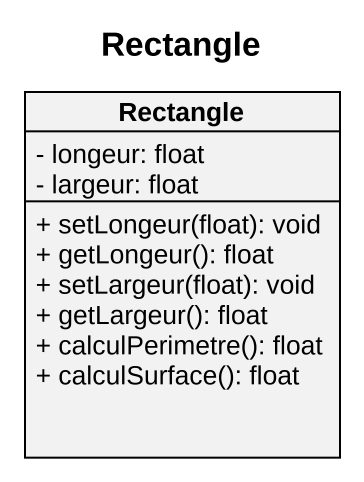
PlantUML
@startuml
title Rectangle
hide circle
hide empty members
skinparam classAttributeIconSize 0
class "Rectangle" as Rectangle_ {
  - longeur: float
  - largeur: float
  + setLongeur(float): void
  + getLongeur(): float
  + setLargeur(float): void
  + getLargeur(): float
  + calculPerimetre(): float
  + calculSurface(): float
}
@enduml
